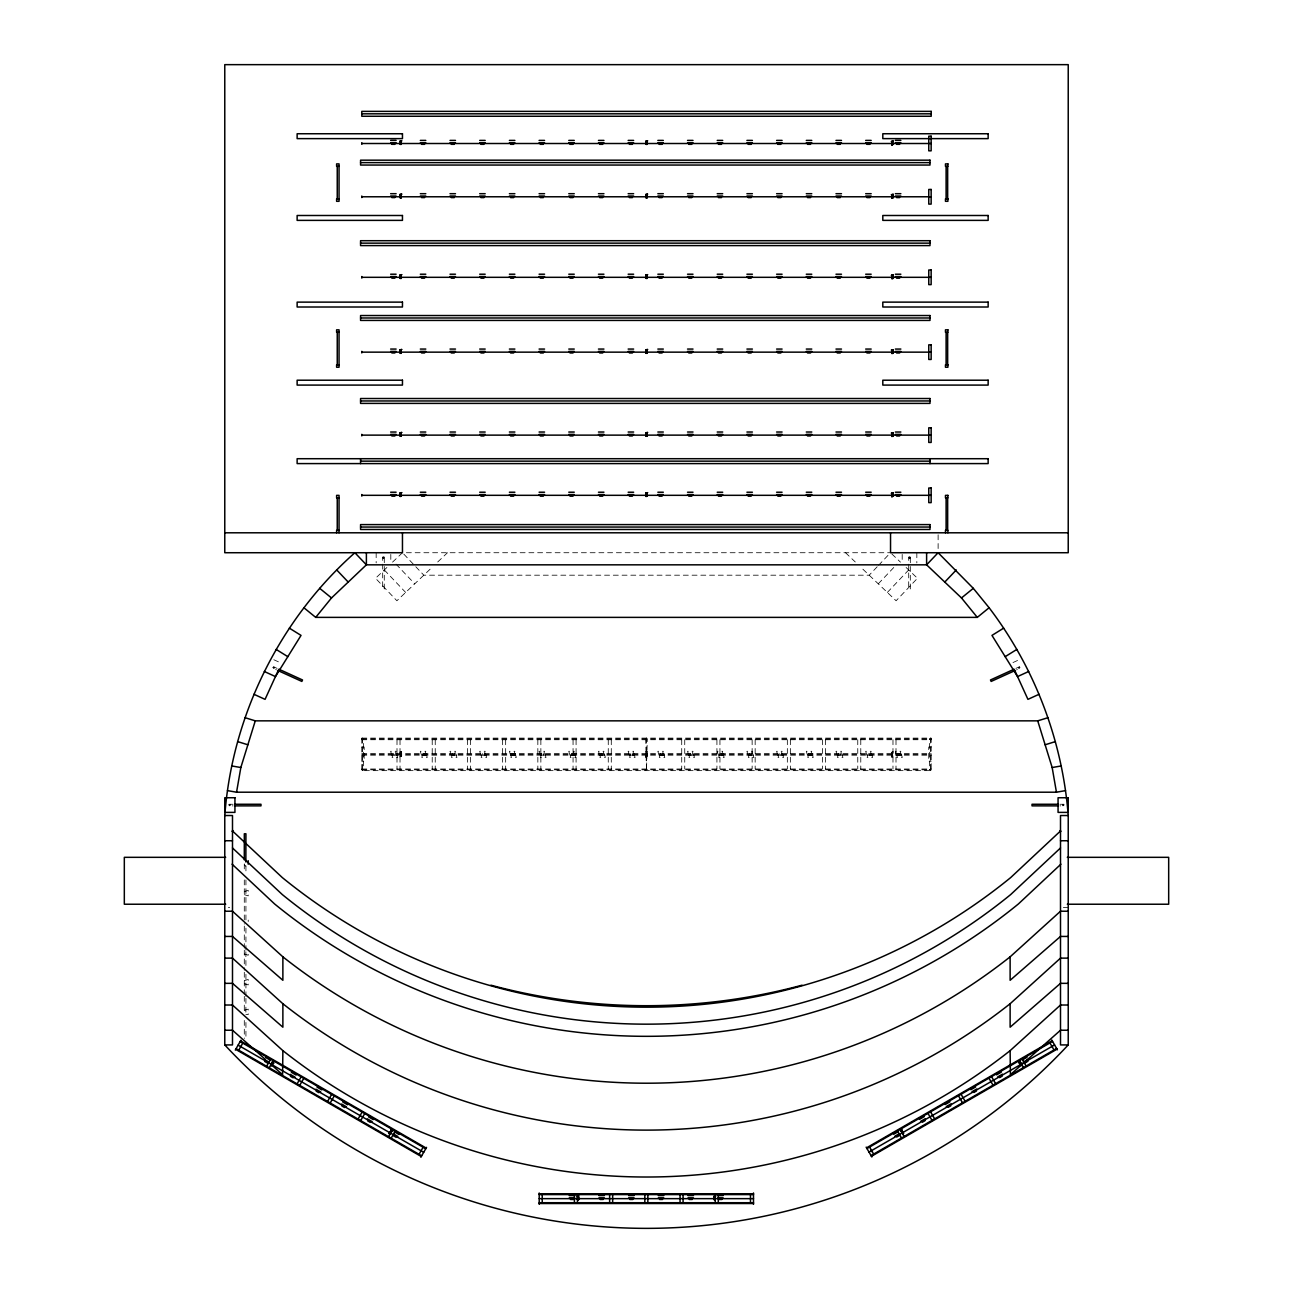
<?xml version="1.0" encoding="UTF-8"?>
<svg xmlns="http://www.w3.org/2000/svg" width="1293" height="1293" viewBox="0 0 1293 1293"><rect width="100%" height="100%" fill="white"/><g stroke="black" fill="none" stroke-linecap="round" stroke-linejoin="round"><path stroke-width="0.75" stroke-dasharray="5 3.75" d="M363.414 738.917C361.652 741.665 361.652 736.17 363.414 738.917L363.414 769.82C361.652 772.567 361.652 767.088 363.414 769.82M645.676 738.917L646.5 738.109L647.308 738.917L646.5 770.644L645.676 738.917L646.5 739.725L647.308 738.917M645.676 769.82L646.5 769.012L647.308 769.82M929.586 738.917C931.348 736.17 931.348 741.665 929.586 738.917L929.586 769.82C931.299 772.584 931.413 767.056 929.586 769.82M396.353 753.56L397.565 757.456L392.086 757.456L393.282 753.56M394.898 755.177L396.094 751.281L390.615 751.281L391.811 755.177M426.044 753.56L427.256 757.456L421.777 757.456L422.973 753.56M424.589 755.177L425.785 751.281L420.306 751.281L421.502 755.177M455.734 753.56L456.946 757.456L451.467 757.456L452.663 753.56M454.279 755.177L455.475 751.281L449.996 751.281L451.209 755.177M485.425 753.56L486.637 757.456L481.158 757.456L482.354 753.56M483.97 755.177L485.166 751.281L479.687 751.281L480.899 755.177M515.115 753.56L516.327 757.456L510.848 757.456L512.044 753.56M513.66 755.177L514.856 751.281L509.377 751.281L510.59 755.177M544.806 753.56L546.018 757.456L540.539 757.456L541.735 753.56M543.351 755.177L544.547 751.281L539.068 751.281L540.28 755.177M574.496 753.56L575.708 757.456L570.229 757.456L571.425 753.56M573.041 755.177L574.237 751.281L568.758 751.281L569.971 755.177M604.203 753.56L605.399 757.456L599.92 757.456L601.116 753.56M602.732 755.177L603.928 751.281L598.449 751.281L599.661 755.177M633.893 753.56L635.089 757.456L629.61 757.456L630.806 753.56M632.422 755.177L633.618 751.281L628.139 751.281L629.352 755.177M663.584 753.56L664.78 757.456L659.301 757.456L660.497 753.56M662.113 755.177L663.309 751.281L657.83 751.281L659.042 755.177M693.274 753.56L694.47 757.456L688.991 757.456L690.187 753.56M691.803 755.177L693.016 751.281L687.52 751.281L688.733 755.177M722.965 753.56L724.161 757.456L718.682 757.456L719.878 753.56M721.494 755.177L722.706 751.281L717.211 751.281L718.423 755.177M752.655 753.56L753.851 757.456L748.372 757.456L749.568 753.56M751.185 755.177L752.397 751.281L746.901 751.281L748.114 755.177M782.346 753.56L783.542 757.456L778.063 757.456L779.259 753.56M780.875 755.177L782.087 751.281L776.592 751.281L777.804 755.177M812.036 753.56L813.232 757.456L807.753 757.456L808.949 753.56M810.566 755.177L811.778 751.281L806.282 751.281L807.495 755.177M841.727 753.56L842.923 757.456L837.444 757.456L838.64 753.56M840.256 755.177L841.468 751.281L835.973 751.281L837.185 755.177M871.417 753.56L872.613 757.456L867.134 757.456L868.33 753.56M869.947 755.177L871.159 751.281L865.663 751.281L866.876 755.177M901.108 753.56L902.304 757.456L896.825 757.456L898.021 753.56M899.637 755.177L900.849 751.281L895.354 751.281L896.566 755.177M877.187 566.77L869.187 575.191L423.813 575.191L415.813 566.77M878.529 565.364L889.196 554.115M878.27 583.822L896.954 564.152M887.354 592.436L908.688 569.954M386.898 567.498L375.536 578.278L396.886 600.76L432.169 567.255M392.539 562.132L402.462 552.725M437.729 561.97L447.475 552.725M244.296 891.572L248.208 890.376L248.208 895.855L244.296 894.659M244.296 980.644L248.208 979.447L248.208 984.927L244.296 983.731M244.296 1010.334L248.208 1009.138L248.208 1014.617L245.864 1014.617M1013.001 662.549L1019.175 659.737M1015.894 668.384L1019.53 666.719L1020.193 668.174L1016.573 669.855M406.374 552.725L890.538 552.725M361.798 738.109L931.202 738.109L931.202 770.644L361.798 770.644L361.798 738.125M361.798 738.917L931.202 738.917M361.798 739.725L931.202 739.725M361.781 747.047L364.173 747.047L364.173 761.69L361.781 761.69M931.138 747.047L928.746 747.047L928.746 761.69L931.138 761.69M645.757 751.718L647.518 751.718L645.757 752.122M400.216 752.865L401.234 752.865M646.08 752.865L647.098 752.865M401.234 753.108L400.151 753.011L400.458 756.405M645.821 753.221L647.098 753.108M400.151 753.496L401.169 753.512M645.821 753.463L646.839 753.463M891.685 753.463L892.768 753.318M361.781 753.56L931.202 753.56M891.75 753.932L892.768 753.932M361.798 754.369L931.202 754.369M400.151 754.805L401.169 754.805M392.086 755.112L397.565 755.112M400.216 755.015L401.234 755.015M421.777 755.112L427.256 755.112M451.467 755.112L456.946 755.112M481.158 755.112L486.637 755.112M510.848 755.112L516.327 755.112M540.539 755.112L546.018 755.112M570.229 755.112L575.708 755.112M599.92 755.112L605.399 755.112M629.61 755.112L635.089 755.112M645.821 755.015L647.098 755.015M659.301 755.112L664.78 755.112M688.991 755.112L694.47 755.112M718.682 755.112L724.161 755.112M748.372 755.112L753.851 755.112M778.063 755.112L783.542 755.112M807.753 755.112L813.232 755.112M837.444 755.112L842.923 755.112M867.134 755.112L872.613 755.112M891.685 755.015L892.703 755.015M896.825 755.112L902.304 755.112M361.781 755.177L931.202 755.193M400.151 755.662L401.234 755.516L401.234 752.898M645.821 755.629L647.098 755.516L647.098 752.898M891.685 755.629L892.768 755.468M645.821 755.872L646.839 755.872L646.791 752.122M893.027 756.615L891.265 757.019L893.027 757.019M361.798 769.012L931.202 769.012M361.798 769.82L931.202 769.82M233.047 804.262L229.055 804.262L229.055 805.862L233.047 805.878M1059.953 804.262L1063.945 804.262L1063.945 805.862L1059.953 805.878M228.392 907.508L229.653 907.508M1063.347 907.508L1068.228 907.508M273.825 659.737L279.999 662.549M277.106 668.384L273.469 666.719L272.807 668.174L276.427 669.855M244.296 864.969L245.864 866.165M244.296 954.04L248.208 955.236L248.208 953.28M891.831 553.954L900.461 562.132M906.102 567.498L917.464 578.278L896.114 600.76L860.831 567.255M845.525 552.725L855.271 561.97M403.804 554.115L414.471 565.364M396.046 564.152L414.73 583.822M384.312 569.954L405.646 592.436M938.12 534.785L938.12 548.733M930.394 738.109L930.394 770.644M916.834 552.725L916.834 562.891M902.191 554.406L902.191 562.891M896.001 739.725L896.001 769.012M892.978 739.725L892.978 769.012M892.461 752.332L892.461 753.916M892.396 755.031L892.396 756.615M892.057 752.332L892.057 753.916M891.992 755.031L891.992 756.615M860.782 739.725L860.782 769.012M857.76 739.725L857.76 769.012M825.581 739.725L825.581 769.012M822.558 739.725L822.558 769.012M790.362 739.725L790.362 769.012M787.34 739.725L787.34 769.012M755.16 739.725L755.16 769.012M752.138 739.725L752.138 769.012M719.942 739.725L719.942 769.012M716.92 739.725L716.92 769.012M684.74 739.725L684.74 769.012M681.718 739.725L681.718 769.012M646.5 738.109L646.5 770.644M646.387 752.122L646.387 753.706M646.128 755.031L646.128 756.615M646.08 752.898L646.128 755.872M611.282 739.725L611.282 769.012M608.26 739.725L608.26 769.012M576.08 739.725L576.08 769.012M573.058 739.725L573.058 769.012M540.862 739.725L540.862 769.012M537.84 739.725L537.84 769.012M505.66 739.725L505.66 769.012M502.638 739.725L502.638 769.012M470.442 739.725L470.442 769.012M467.419 739.725L467.419 769.012M435.24 739.725L435.24 769.012M432.218 739.725L432.218 769.012M400.927 752.122L400.927 753.706M400.862 754.821L400.862 756.405M400.523 752.122L400.523 753.706M400.022 739.725L400.022 769.012M396.999 739.725L396.999 769.012M390.809 554.406L390.809 562.891M376.166 552.725L376.166 562.891M362.606 738.109L362.606 770.644M248.208 920.066L248.208 921.489M245.929 865.89L245.929 871.902M245.929 879.935L245.929 920.083M245.929 928.115L245.929 950.193M245.864 951.713L245.929 966.243M245.929 974.275L245.929 996.353M245.929 998.374L245.864 1013.308M245.929 1022.456L245.929 1038.505M244.296 863.886L244.296 871.902M244.296 879.935L244.296 924.091M244.296 926.111L244.296 948.189M244.296 950.193L244.296 970.267M244.296 972.271L244.296 994.349M244.296 996.353L244.296 1013.421M244.296 1020.452L244.296 1038.505M273.065 667.673C274.358 670.663 275.264 665.249 273.065 667.673M910.32 557.8C908.575 560.548 908.559 555.069 910.32 557.8M229.071 804.86C230.073 807.963 231.495 802.662 229.071 804.86M382.696 557.59C383.698 560.693 385.12 555.392 382.696 557.59M1062.345 804.86C1063.347 807.963 1064.769 802.662 1062.345 804.86M1018.367 667.511C1019.062 670.711 1020.985 665.572 1018.367 667.511M384.263 556.992L382.696 556.992L382.68 588.913L384.263 588.913L384.296 556.992M910.304 556.992L908.737 556.992L908.704 588.913L910.304 588.913L910.32 556.992M401.654 751.718L399.893 752.122L401.654 751.718M893.188 751.928L891.427 752.332L893.188 751.928M892.768 753.076L891.685 753.221L891.685 755.839L892.768 755.726L892.768 753.108M401.493 756.405L399.731 756.809L401.493 756.405M647.163 756.615L645.401 757.019L647.163 756.615"/><path stroke-width="1.5" d="M224.772 1005.017L232.498 1005.017L282.876 1050.643L282.585 1074.693L270.803 1064.236M989.113 607.742C1034.659 667.576 1062.458 740.55 1068.228 815.527L1068.228 1044.922A576.5 576.5 0 0 1 224.772 1044.922L224.772 815.527C232.207 715.465 279.821 619.299 354.88 552.725L366.388 564.831L926.612 564.831L961.491 597.948L977.298 617.375L989.113 607.742L973.306 588.331L938.12 552.725L926.612 564.831L926.612 552.725M227.471 790.621L236.554 792.205L240.837 767.525L255.271 720.847L1037.729 720.847L1047.993 717.68M278.496 669.903L265.065 699.351L253.929 694.276M235.294 1050.045L240.951 1040.235M238.704 1050.175L242.777 1043.128M266.584 1066.272L270.657 1059.226M269.203 1067.776L273.259 1060.729M297.083 1083.873L301.14 1076.827M299.701 1085.393L303.758 1078.346M327.565 1101.474L331.638 1094.428M330.184 1102.994L334.257 1095.947M358.064 1119.091L362.137 1112.045M360.682 1120.595L364.739 1113.548M390.421 1131.375L389.112 1133.638L389.985 1134.139M388.563 1136.692L392.619 1129.646M391.165 1138.196L395.238 1131.149M419.045 1154.293L423.118 1147.247M420.855 1157.219L426.545 1147.36M303.887 607.742L315.702 617.375L331.509 597.948L366.388 564.831L366.388 552.725M232.11 831.399L232.902 830.559M944.779 582.076L956.287 569.954M1060.502 830.979L1010.69 877.575A576.5 576.5 0 0 1 282.31 877.575L232.498 830.979M1060.502 847.966L1010.69 894.562A576.5 576.5 0 0 1 282.31 894.562L232.498 847.966M1060.89 864.193L1018.367 903.985A588.638 588.638 0 0 1 274.633 903.985L232.11 864.193M224.772 911.226L232.498 911.226L282.876 956.836A586.327 586.327 0 0 0 1010.124 956.836L1060.502 911.226L1068.228 911.226M224.772 958.129L232.498 958.129L282.876 1003.74A586.327 586.327 0 0 0 1010.124 1003.74L1060.502 958.129L1068.228 958.129M282.876 1050.643A586.327 586.327 0 0 0 1010.124 1050.643L1060.502 1005.017L1068.228 1005.017M961.491 597.948L973.306 588.331M1003.659 628.139L991.973 635.396L1017.543 676.578L1028.695 671.487M1005.178 656.666L1016.864 649.409M866.569 1147.845L1052.146 1040.703M866.973 1148.556L1052.55 1041.415M893.722 1134.236L898.376 1131.553M919.436 1119.399L924.188 1116.651M945.151 1104.545L949.902 1101.798M970.865 1089.708L975.617 1086.96M996.58 1074.855L1001.315 1072.107M1022.359 1059.969L1027.03 1057.27M901.399 1131.65L902.272 1131.133L903.597 1133.428L902.708 1133.929M1019.741 1063.315L1020.63 1062.814M901.512 1131.86L902.401 1131.343M1019.87 1063.525L1020.743 1063.024M894.885 1136.272L899.298 1133.719M901.819 1132.377L902.692 1131.876M920.6 1121.419L925.352 1118.671M946.314 1106.582L951.066 1103.834M972.029 1091.728L976.781 1088.981M997.743 1076.891L1002.495 1074.144M1020.177 1064.058L1021.05 1063.541M1023.523 1062.006L1028.21 1059.29M869.009 1152.079L1054.587 1044.938M902.466 1133.508L903.354 1132.991M1020.823 1065.19L1021.696 1064.672M896.712 1137.016L899.378 1135.48M902.595 1133.719L903.468 1133.218M922.426 1122.179L925.093 1120.627M948.141 1107.325L950.808 1105.79M973.855 1092.488L976.522 1090.936M999.57 1077.635L1002.237 1076.099M1020.937 1065.4L1021.826 1064.882M1025.284 1062.798L1027.951 1061.246M1021.939 1065.093L1021.066 1065.61L1019.757 1063.347M871.046 1155.603L1056.607 1048.461M871.45 1156.298L1057.027 1049.156M1014.084 669.208L990.486 679.973L991.149 681.427L1014.763 670.679M1039.071 694.276L1027.935 699.351L1014.504 669.903M1045.116 744.784L1055.379 741.6M802.064 985.185C700.467 1012.548 592.533 1012.548 490.936 985.185M1037.729 720.847L1052.163 767.525L1061.23 765.957M236.554 792.205L1056.446 792.205L1065.529 790.621M361.798 113.816L931.202 113.816M390.631 140.404L396.111 140.404M420.322 140.404L425.801 140.404M450.012 140.404L455.492 140.404M479.703 140.404L485.182 140.404M509.394 140.404L514.873 140.404M539.084 140.404L544.563 140.404M568.775 140.404L574.254 140.404M598.465 140.404L603.944 140.404M628.156 140.404L633.635 140.404M657.846 140.404L663.325 140.404M687.537 140.404L693.016 140.404M717.227 140.404L722.706 140.404M746.918 140.404L752.397 140.404M776.608 140.404L782.087 140.404M806.299 140.404L811.778 140.404M835.989 140.404L841.484 140.404M865.68 140.404L871.175 140.404M895.37 140.404L900.865 140.404M400.232 142.246L401.25 142.246M646.096 142.246L647.114 142.246M891.766 142.456L892.784 142.456M390.631 142.747L396.111 142.747M420.322 142.747L425.801 142.747M450.012 142.747L455.492 142.747M479.703 142.747L485.182 142.747M509.394 142.747L514.873 142.747M539.084 142.747L544.563 142.747M568.775 142.747L574.254 142.747M598.465 142.747L603.944 142.747M628.156 142.747L633.635 142.747M657.846 142.747L663.325 142.747M687.537 142.747L693.016 142.747M717.227 142.747L722.706 142.747M746.918 142.747L752.397 142.747M776.608 142.747L782.087 142.747M806.299 142.747L811.778 142.747M835.989 142.747L841.484 142.747M865.68 142.747L871.175 142.747M895.37 142.747L900.865 142.747M361.798 143.507L931.202 143.507M391.827 144.315L394.915 144.315M400.232 144.396L401.25 144.396M421.518 144.315L424.605 144.315M451.209 144.315L454.296 144.315M480.899 144.315L483.986 144.315M510.59 144.315L513.677 144.315M540.28 144.315L543.367 144.315M569.971 144.315L573.058 144.315M599.677 144.315L602.748 144.315M629.368 144.315L632.439 144.315M646.096 144.396L647.114 144.396M659.058 144.315L662.129 144.315M688.749 144.315L691.82 144.315M718.439 144.315L721.51 144.315M748.13 144.315L751.201 144.315M777.82 144.315L780.891 144.315M807.511 144.315L810.582 144.315M837.201 144.315L840.272 144.315M866.892 144.315L869.963 144.315M896.582 144.315L899.653 144.315M891.766 144.606L892.784 144.606M360.569 162.611L929.99 162.611M339.041 166.312L336.616 166.312L336.616 163.888L339.041 163.888L339.041 201.304L336.616 201.304L336.616 198.88L339.041 198.88M390.631 193.691L396.111 193.691M420.322 193.691L425.801 193.691M450.012 193.691L455.492 193.691M479.703 193.691L485.182 193.691M509.394 193.691L514.873 193.691M539.084 193.691L544.563 193.691M568.775 193.691L574.254 193.691M598.465 193.691L603.944 193.691M628.156 193.691L633.635 193.691M657.846 193.691L663.325 193.691M687.537 193.691L693.016 193.691M717.227 193.691L722.706 193.691M746.918 193.691L752.397 193.691M776.608 193.691L782.087 193.691M806.299 193.691L811.778 193.691M835.989 193.691L841.484 193.691M865.68 193.691L871.175 193.691M895.37 193.691L900.865 193.691M400.232 195.518L401.25 195.518M646.096 195.518L647.114 195.518M891.766 195.728L892.784 195.728M390.631 196.035L396.111 196.035M400.232 196.132L401.25 196.132M420.322 196.035L425.801 196.035M450.012 196.035L455.492 196.035M479.703 196.035L485.182 196.035M509.394 196.035L514.873 196.035M539.084 196.035L544.563 196.035M568.775 196.035L574.254 196.035M598.465 196.035L603.944 196.035M628.156 196.035L633.635 196.035M646.096 196.132L647.114 196.132M657.846 196.035L663.325 196.035M687.537 196.035L693.016 196.035M717.227 196.035L722.706 196.035M746.918 196.035L752.397 196.035M776.608 196.035L782.087 196.035M806.299 196.035L811.778 196.035M835.989 196.035L841.484 196.035M865.68 196.035L871.175 196.035M895.37 196.035L900.865 196.035M891.766 196.342L892.784 196.342M361.798 196.778L931.202 196.778M400.232 197.441L401.25 197.425M646.096 197.441L647.114 197.441M391.827 197.587L394.915 197.587M400.232 197.684L401.25 197.684M421.518 197.587L424.605 197.587M451.209 197.587L454.296 197.587M480.899 197.587L483.986 197.587M510.59 197.587L513.677 197.587M540.28 197.587L543.367 197.587M569.971 197.587L573.058 197.587M599.677 197.587L602.748 197.587M629.368 197.587L632.439 197.587M646.096 197.684L647.114 197.684M659.058 197.587L662.129 197.587M688.749 197.587L691.82 197.587M718.439 197.587L721.51 197.587M748.13 197.587L751.201 197.587M777.82 197.587L780.891 197.587M807.511 197.587L810.582 197.587M837.201 197.587L840.272 197.587M866.892 197.587L869.963 197.587M891.766 197.651L892.784 197.635M896.582 197.587L899.653 197.587M891.766 197.894L892.784 197.894M360.569 243.149L929.99 243.149M390.631 274.213L396.111 274.213M420.322 274.213L425.801 274.213M450.012 274.213L455.492 274.213M479.703 274.213L485.182 274.213M509.394 274.213L514.873 274.213M539.084 274.213L544.563 274.213M568.775 274.213L574.254 274.213M598.465 274.213L603.944 274.213M628.156 274.213L633.635 274.213M657.846 274.213L663.325 274.213M687.537 274.213L693.016 274.213M717.227 274.213L722.706 274.213M746.918 274.213L752.397 274.213M776.608 274.213L782.087 274.213M806.299 274.213L811.778 274.213M835.989 274.213L841.484 274.213M865.68 274.213L871.175 274.213M895.37 274.213L900.865 274.213M400.232 276.055L401.25 276.055M646.096 276.055L647.114 276.055M891.766 276.266L892.784 276.266M390.631 276.557L396.111 276.557M400.232 276.67L401.25 276.67M420.322 276.557L425.801 276.557M450.012 276.557L455.492 276.557M479.703 276.557L485.182 276.557M509.394 276.557L514.873 276.557M539.084 276.557L544.563 276.557M568.775 276.557L574.254 276.557M598.465 276.557L603.944 276.557M628.156 276.557L633.635 276.557M646.096 276.67L647.114 276.67M657.846 276.557L663.325 276.557M687.537 276.557L693.016 276.557M717.227 276.557L722.706 276.557M746.918 276.557L752.397 276.557M776.608 276.557L782.087 276.557M806.299 276.557L811.778 276.557M835.989 276.557L841.484 276.557M865.68 276.557L871.175 276.557M895.37 276.557L900.865 276.557M891.766 276.88L892.784 276.88M361.798 277.316L931.202 277.316M400.232 277.963L401.25 277.963M646.096 277.963L647.114 277.963M391.827 278.124L394.915 278.124M400.232 278.205L401.25 278.205M421.518 278.124L424.605 278.124M451.209 278.124L454.296 278.124M480.899 278.124L483.986 278.124M510.59 278.124L513.677 278.124M540.28 278.124L543.367 278.124M569.971 278.124L573.058 278.124M599.677 278.124L602.748 278.124M629.368 278.124L632.439 278.124M646.096 278.205L647.114 278.205M659.058 278.124L662.129 278.124M688.749 278.124L691.82 278.124M718.439 278.124L721.51 278.124M748.13 278.124L751.201 278.124M777.82 278.124L780.891 278.124M807.511 278.124L810.582 278.124M837.201 278.124L840.272 278.124M866.892 278.124L869.963 278.124M891.766 278.173L892.784 278.173M896.582 278.124L899.653 278.124M891.766 278.415L892.784 278.415M360.569 317.981L929.99 317.981M339.041 332.269L336.616 332.269L336.616 329.828L339.041 329.828L339.041 367.244L336.616 367.244L336.616 364.82L339.041 364.82M390.631 349.062L396.111 349.062M420.322 349.062L425.801 349.062M450.012 349.062L455.492 349.062M479.703 349.062L485.182 349.062M509.394 349.062L514.873 349.062M539.084 349.062L544.563 349.062M568.775 349.062L574.254 349.062M598.465 349.062L603.944 349.062M628.156 349.062L633.635 349.062M657.846 349.062L663.325 349.062M687.537 349.062L693.016 349.062M717.227 349.062L722.706 349.062M746.918 349.062L752.397 349.062M776.608 349.062L782.087 349.062M806.299 349.062L811.778 349.062M835.989 349.062L841.484 349.062M865.68 349.062L871.175 349.062M895.37 349.062L900.865 349.062M400.232 350.888L401.25 350.888M646.096 350.888L647.114 350.888M891.766 351.098L892.784 351.098M390.631 351.405L396.111 351.405M400.232 351.502L401.25 351.502M420.322 351.405L425.801 351.405M450.012 351.405L455.492 351.405M479.703 351.405L485.182 351.405M509.394 351.405L514.873 351.405M539.084 351.405L544.563 351.405M568.775 351.405L574.254 351.405M598.465 351.405L603.944 351.405M628.156 351.405L633.635 351.405M646.096 351.502L647.114 351.502M657.846 351.405L663.325 351.405M687.537 351.405L693.016 351.405M717.227 351.405L722.706 351.405M746.918 351.405L752.397 351.405M776.608 351.405L782.087 351.405M806.299 351.405L811.778 351.405M835.989 351.405L841.484 351.405M865.68 351.405L871.175 351.405M895.37 351.405L900.865 351.405M891.766 351.712L892.784 351.712M361.798 352.149L931.202 352.149M391.827 352.957L394.915 352.957M400.232 352.795L401.25 352.795M421.518 352.957L424.605 352.957M451.209 352.957L454.296 352.957M480.899 352.957L483.986 352.957M510.59 352.957L513.677 352.957M540.28 352.957L543.367 352.957M569.971 352.957L573.058 352.957M599.677 352.957L602.748 352.957M629.368 352.957L632.439 352.957M646.096 352.795L647.114 352.795M659.058 352.957L662.129 352.957M688.749 352.957L691.82 352.957M718.439 352.957L721.51 352.957M748.13 352.957L751.201 352.957M777.82 352.957L780.891 352.957M807.511 352.957L810.582 352.957M837.201 352.957L840.272 352.957M866.892 352.957L869.963 352.957M896.582 352.957L899.653 352.957M400.232 353.054L401.25 353.054M646.096 353.054L647.114 353.054M891.766 353.021L892.784 353.005M892.784 353.264L891.766 353.506L891.766 350.888L892.784 350.856L892.784 353.506M360.569 400.959L929.99 400.959M390.631 432.024L396.111 432.024M420.322 432.024L425.801 432.024M450.012 432.024L455.492 432.024M479.703 432.024L485.182 432.024M509.394 432.024L514.873 432.024M539.084 432.024L544.563 432.024M568.775 432.024L574.254 432.024M598.465 432.024L603.944 432.024M628.156 432.024L633.635 432.024M657.846 432.024L663.325 432.024M687.537 432.024L693.016 432.024M717.227 432.024L722.706 432.024M746.918 432.024L752.397 432.024M776.608 432.024L782.087 432.024M806.299 432.024L811.778 432.024M835.989 432.024L841.484 432.024M865.68 432.024L871.175 432.024M895.37 432.024L900.865 432.024M400.232 433.866L401.25 433.866M646.096 433.866L647.114 433.866M891.766 434.076L892.784 434.076M390.631 434.367L396.111 434.367M400.232 434.48L401.25 434.48M420.322 434.367L425.801 434.367M450.012 434.367L455.492 434.367M479.703 434.367L485.182 434.367M509.394 434.367L514.873 434.367M539.084 434.367L544.563 434.367M568.775 434.367L574.254 434.367M598.465 434.367L603.944 434.367M628.156 434.367L633.635 434.367M646.096 434.48L647.114 434.48M657.846 434.367L663.325 434.367M687.537 434.367L693.016 434.367M717.227 434.367L722.706 434.367M746.918 434.367L752.397 434.367M776.608 434.367L782.087 434.367M806.299 434.367L811.778 434.367M835.989 434.367L841.484 434.367M865.68 434.367L871.175 434.367M895.37 434.367L900.865 434.367M891.766 434.69L892.784 434.69M361.798 435.127L931.202 435.127M391.827 435.935L394.915 435.935M400.232 435.773L401.25 435.773M421.518 435.935L424.605 435.935M451.209 435.935L454.296 435.935M480.899 435.935L483.986 435.935M510.59 435.935L513.677 435.935M540.28 435.935L543.367 435.935M569.971 435.935L573.058 435.935M599.677 435.935L602.748 435.935M629.368 435.935L632.439 435.935M646.096 435.773L647.114 435.773M659.058 435.935L662.129 435.935M688.749 435.935L691.82 435.935M718.439 435.935L721.51 435.935M748.13 435.935L751.201 435.935M777.82 435.935L780.891 435.935M807.511 435.935L810.582 435.935M837.201 435.935L840.272 435.935M866.892 435.935L869.963 435.935M896.582 435.935L899.653 435.935M400.232 436.016L401.25 436.016M646.096 436.016L647.114 436.016M891.766 435.983L892.784 435.983M891.766 436.226L892.784 436.226M360.569 461.148L929.99 461.148M390.631 492.229L396.111 492.229M420.322 492.229L425.801 492.229M450.012 492.229L455.492 492.229M479.703 492.229L485.182 492.229M509.394 492.229L514.873 492.229M539.084 492.229L544.563 492.229M568.775 492.229L574.254 492.229M598.465 492.229L603.944 492.229M628.156 492.229L633.635 492.229M657.846 492.229L663.325 492.229M687.537 492.229L693.016 492.229M717.227 492.229L722.706 492.229M746.918 492.229L752.397 492.229M776.608 492.229L782.087 492.229M806.299 492.229L811.778 492.229M835.989 492.229L841.484 492.229M865.68 492.229L871.175 492.229M895.37 492.229L900.865 492.229M400.232 494.055L401.25 494.055M646.096 494.055L647.114 494.055M891.766 494.265L892.784 494.265M390.631 494.572L396.111 494.572M420.322 494.572L425.801 494.572M450.012 494.572L455.492 494.572M479.703 494.572L485.182 494.572M509.394 494.572L514.873 494.572M539.084 494.572L544.563 494.572M568.775 494.572L574.254 494.572M598.465 494.572L603.944 494.572M628.156 494.572L633.635 494.572M657.846 494.572L663.325 494.572M687.537 494.572L693.016 494.572M717.227 494.572L722.706 494.572M746.918 494.572L752.397 494.572M776.608 494.572L782.087 494.572M806.299 494.572L811.778 494.572M835.989 494.572L841.484 494.572M865.68 494.572L871.175 494.572M895.37 494.572L900.865 494.572M361.798 495.316L931.202 495.316M391.827 496.124L394.915 496.124M400.232 496.221L401.25 496.221M421.518 496.124L424.605 496.124M451.209 496.124L454.296 496.124M480.899 496.124L483.986 496.124M510.59 496.124L513.677 496.124M540.28 496.124L543.367 496.124M569.971 496.124L573.058 496.124M599.677 496.124L602.748 496.124M629.368 496.124L632.439 496.124M646.096 496.221L647.114 496.221M659.058 496.124L662.129 496.124M688.749 496.124L691.82 496.124M718.439 496.124L721.51 496.124M748.13 496.124L751.201 496.124M777.82 496.124L780.891 496.124M807.511 496.124L810.582 496.124M837.201 496.124L840.272 496.124M866.892 496.124L869.963 496.124M896.582 496.124L899.653 496.124M891.766 496.431L892.784 496.431M339.041 497.805L336.616 497.805L336.616 495.364L339.041 495.364L339.041 532.797M360.569 527.043L929.99 527.043M339.041 530.356L336.616 530.356L336.616 532.797M224.772 532.797L1068.228 532.797M315.702 617.375L977.298 617.375M235.035 804.262L260.976 804.262L260.976 805.862L235.035 805.878M1057.965 804.262L1032.024 804.262L1032.024 805.862L1057.965 805.878M224.772 815.527L232.498 815.527L232.498 1044.922L224.772 1044.922M1068.228 815.527L1060.502 815.527L1060.502 1044.922L1068.228 1044.922M224.772 840.741L232.498 840.741M1060.502 840.741L1068.228 840.741M225.677 857.324L124.322 857.324L124.322 904.227L225.677 904.227M1067.323 857.324L1168.678 857.324L1168.678 904.227L1067.323 904.227M224.772 936.439L232.498 936.439L282.876 980.288L282.876 956.836M1068.228 936.439L1060.502 936.439L1010.124 980.288L1010.124 956.836M224.772 983.343L232.498 983.343L282.876 1027.192L282.876 1003.74M1068.228 983.343L1060.502 983.343L1010.124 1027.192L1010.124 1003.74M224.772 1030.23L232.498 1030.23L264.92 1058.999M1068.228 1030.23L1060.502 1030.23L1010.415 1074.693L1010.124 1050.643M539.213 1193.762L753.496 1193.762M539.213 1194.587L753.496 1194.587M569.227 1195.556L574.722 1195.556M598.918 1195.556L604.413 1195.556M628.608 1195.556L634.103 1195.556M658.299 1195.556L663.794 1195.556M687.989 1195.556L693.484 1195.556M718.084 1195.556L723.175 1195.556M577.228 1195.993L579.005 1195.993L577.228 1196.397M715.223 1197.156L714.205 1197.156L714.205 1199.791L715.223 1199.791M577.551 1197.399L578.569 1197.399M714.205 1197.399L715.223 1197.399M569.227 1197.9L574.383 1197.9M577.551 1197.997L578.569 1197.997M598.918 1197.9L604.413 1197.9M628.608 1197.9L634.103 1197.9M658.299 1197.9L663.794 1197.9M687.989 1197.9L693.484 1197.9M714.205 1197.997L715.223 1197.997M718.084 1197.9L723.175 1197.9M539.213 1198.643L753.496 1198.643M577.551 1199.306L578.569 1199.306M714.205 1199.306L715.223 1199.306M570.439 1199.468L573.51 1199.468M577.551 1199.548L578.569 1199.548M600.13 1199.468L603.201 1199.468M629.82 1199.468L632.891 1199.468M659.511 1199.468L662.582 1199.468M689.201 1199.468L692.272 1199.468M714.205 1199.548L715.223 1199.548M718.892 1199.468L721.963 1199.468M539.213 1202.716L753.496 1202.716M539.213 1203.524L753.496 1203.524M231.77 765.957L240.837 767.525M245.007 717.68L255.271 720.847M237.621 741.6L247.884 744.784M278.916 669.208L302.514 679.973L301.851 681.427L278.237 670.679M264.305 671.487L275.457 676.578L301.027 635.396L289.341 628.139M240.563 1040.913L426.14 1148.055M240.159 1041.625L425.736 1148.766M265.663 1057.48L270.415 1060.212M291.378 1072.317L296.129 1075.065M317.092 1087.171L321.844 1089.902M342.807 1102.008L347.558 1104.755M368.521 1116.861L373.273 1119.593M394.236 1131.698L398.987 1134.446M390.438 1131.343L391.31 1131.844M271.966 1063.218L272.839 1063.735M390.308 1131.553L391.197 1132.054M264.499 1059.5L269.186 1062.216M271.659 1063.751L272.532 1064.268M290.214 1074.354L294.966 1077.085M315.928 1089.191L320.68 1091.938M341.643 1104.044L346.379 1106.776M367.341 1118.881L372.093 1121.629M390.001 1132.086L390.89 1132.587M393.799 1134.155L397.808 1136.466M238.122 1045.148L423.7 1152.289M270.997 1064.882L271.886 1065.384M389.355 1133.201L390.227 1133.719M264.758 1061.456L267.425 1062.991M270.883 1065.093L271.756 1065.594M290.472 1076.309L293.139 1077.845M316.187 1091.147L318.854 1092.682M341.902 1106L344.568 1107.535M367.616 1120.837L370.283 1122.372M389.225 1133.428L390.114 1133.929M393.686 1135.9L395.981 1137.226M236.086 1048.671L421.663 1155.813M235.682 1049.366L421.259 1156.508M276.136 649.409L287.822 656.666M319.694 588.331L331.509 597.948M336.713 569.954L348.221 582.076M1060.098 830.559L1060.89 831.399M1051.742 1040.025L1057.415 1049.835M1049.932 1042.918L1053.989 1049.964M1022.052 1059.015L1026.125 1066.062M1019.434 1060.535L1023.506 1067.582M991.553 1076.616L995.626 1083.663M988.951 1078.136L993.008 1085.183M961.071 1094.234L965.128 1101.28M958.452 1095.737L962.509 1102.784M930.572 1111.835L934.645 1118.881M927.954 1113.338L932.027 1120.385M900.073 1129.435L904.146 1136.482M897.471 1130.955L901.528 1138.002M869.591 1147.053L873.648 1154.083M870.803 1150.366L871.498 1151.546M866.165 1147.15L871.854 1157.009M1052.163 767.525L1056.446 792.205M947.898 532.797L947.898 530.356L945.474 530.356L945.474 532.797M947.656 166.312L947.656 198.88M947.656 332.269L947.656 364.82M947.656 497.805L947.656 530.356M946.104 166.312L946.104 198.88M946.104 332.269L946.104 364.82M946.104 497.805L946.104 530.356M929.99 458.708L929.99 463.589M892.784 142.909L891.766 142.909M892.784 436.468L892.784 433.866L891.766 433.834L891.766 436.468M892.784 494.572L891.766 494.572M890.538 532.797L890.538 552.725L1068.228 552.725L1068.228 64.65L224.772 64.65L224.772 552.725L402.462 552.725L402.462 532.797M753.496 1192.954L753.496 1204.349M750.473 1194.587L750.473 1202.716M718.278 1194.587L718.278 1202.716M715.255 1194.587L715.255 1202.716M683.076 1194.587L683.076 1202.716M680.053 1194.587L680.053 1202.716M647.858 1194.587L647.858 1202.716M647.114 144.153L646.096 144.153M647.114 494.589L646.096 494.589M644.835 1194.587L644.835 1202.716M612.656 1194.587L612.656 1202.716M609.633 1194.587L609.633 1202.716M577.438 1194.587L577.438 1202.716M574.415 1194.587L574.415 1202.716M542.236 1194.587L542.236 1202.716M539.213 1192.986L539.213 1204.316M401.25 144.153L400.232 144.153M401.25 494.589L400.232 494.589M361.798 142.715L361.798 144.283M361.798 196.003L361.798 197.57M361.798 276.524L361.798 278.092M361.798 351.357L361.798 352.941M361.798 434.335L361.798 435.903M361.798 494.524L361.798 496.108M360.569 458.708L360.569 463.589M337.247 166.312L337.247 198.88M337.247 332.269L337.247 364.82M337.247 497.805L337.247 530.356M248.208 860.685L248.208 864.193M245.864 861.995L245.929 833.775L244.329 833.775L244.296 859.861M272.37 1061.86L273.712 1063.088L272.37 1061.86M272.063 1063.04L270.754 1065.303L271.643 1065.804L272.952 1063.541L272.08 1063.008M390.728 1130.179L392.054 1131.423L390.728 1130.179M901.981 1129.969L900.655 1131.213L901.981 1129.969M1020.322 1061.65L1018.997 1062.878L1020.322 1061.65M931.202 111.376L361.798 111.376L361.798 116.257L931.202 116.257L931.202 111.376M402.462 133.745L297.131 133.745L297.131 138.626L402.462 138.626L402.462 133.745M988.143 133.745L882.812 133.745L882.812 138.626L988.143 138.626L988.143 133.745M931.154 136.185L928.762 136.185L928.762 150.828L931.154 150.828L931.154 136.185M401.67 140.84L399.909 141.26L401.67 140.84M647.534 140.84L645.773 141.26L647.534 140.84M893.204 141.05L891.443 141.47L893.204 141.05M401.25 142.004L400.232 142.86L401.25 142.02M647.114 142.004L646.096 142.86L647.114 142.02M892.784 144.363L891.766 144.848L892.784 144.363M929.99 160.17L360.569 160.17L360.569 165.051L929.99 165.051L929.99 160.17M947.898 163.888L945.474 163.888L945.474 166.312L947.898 166.312L947.898 163.888M931.154 189.457L928.762 189.457L928.762 204.1L931.154 204.1L931.154 189.457M401.67 194.128L399.909 194.532L401.67 194.128M647.534 194.128L645.773 194.532L647.534 194.128M893.204 194.338L891.443 194.742L893.204 194.338M401.25 195.275L400.232 195.275L400.232 197.926L401.25 197.926L401.25 195.308M647.114 195.275L646.096 195.275L646.096 197.926L647.114 197.926L647.114 195.308M892.784 195.485L891.766 195.485L891.766 198.136L892.784 198.136L892.784 195.518M947.898 198.88L945.474 198.88L945.474 201.304L947.898 201.304L947.898 198.88M402.462 215.495L297.131 215.495L297.131 220.376L402.462 220.376L402.462 215.495M988.143 215.495L882.812 215.495L882.812 220.376L988.143 220.376L988.143 215.495M929.99 240.708L360.569 240.708L360.569 245.589L929.99 245.589L929.99 240.708M931.154 269.995L928.762 269.995L928.762 284.638L931.154 284.638L931.154 269.995M401.67 274.666L399.909 275.07L401.67 274.666M647.534 274.666L645.773 275.07L647.534 274.666M893.204 274.876L891.443 275.28L893.204 274.876M401.25 275.813L400.232 275.813L400.232 278.448L401.25 278.448L401.25 275.845M647.114 275.813L646.096 275.813L646.096 278.448L647.114 278.448L647.114 275.845M892.784 276.023L891.766 276.023L891.766 278.658L892.784 278.658L892.784 276.055M402.462 302.126L297.131 302.126L297.131 307.007L402.462 307.007L402.462 302.126M988.143 302.126L882.812 302.126L882.812 307.007L988.143 307.007L988.143 302.126M929.99 315.54L360.569 315.54L360.569 320.422L929.99 320.422L929.99 315.54M947.898 329.828L945.474 329.828L945.474 332.269L947.898 332.269L947.898 329.828M931.154 344.827L928.762 344.827L928.762 359.47L931.154 359.47L931.154 344.827M401.67 349.498L399.909 349.902L401.67 349.498M647.534 349.498L645.773 349.902L647.534 349.498M893.204 349.708L891.443 350.112L893.204 349.708M401.25 350.645L400.232 350.645L400.232 353.296L401.25 353.296L401.25 350.678M647.114 350.645L646.096 350.645L646.096 353.296L647.114 353.296L647.114 350.678M947.898 364.82L945.474 364.82L945.474 367.244L947.898 367.244L947.898 364.82M402.462 380.207L297.131 380.207L297.131 385.088L402.462 385.088L402.462 380.207M988.143 380.207L882.812 380.207L882.812 385.088L988.143 385.088L988.143 380.207M929.99 398.519L360.569 398.519L360.569 403.4L929.99 403.4L929.99 398.519M931.154 427.805L928.762 427.805L928.762 442.448L931.154 442.448L931.154 427.805M401.67 432.476L399.909 432.88L401.67 432.476M647.534 432.476L645.773 432.88L647.534 432.476M893.204 432.686L891.443 433.09L893.204 432.686M401.25 433.624L400.232 433.624L400.232 436.258L401.25 436.258L401.25 433.656M647.114 433.624L646.096 433.624L646.096 436.258L647.114 436.258L647.114 433.656M988.143 458.708L297.131 458.708L297.131 463.589L988.143 463.589L988.143 458.708M931.154 487.994L928.762 487.994L928.762 502.638L931.154 502.638L931.154 487.994M401.67 492.665L399.909 493.069L401.67 492.665M647.534 492.665L645.773 493.069L647.534 492.665M893.204 492.875L891.443 493.279L893.204 492.875M947.898 495.364L945.474 495.364L945.474 497.805L947.898 497.805L947.898 495.364M401.25 495.962L400.232 496.464L401.25 495.962M647.114 495.962L646.096 496.464L647.114 495.962M892.784 496.173L891.766 496.674L892.784 496.173M929.99 524.602L360.569 524.602L360.569 529.484L929.99 529.484L929.99 524.602M234.938 797.749L224.772 797.749L224.772 812.392L234.938 812.392L234.938 797.749M1068.228 797.749L1058.062 797.749L1058.062 812.392L1068.228 812.392L1068.228 797.749M715.659 1195.993L713.881 1196.397L715.659 1195.993M578.569 1197.156L577.551 1197.156L577.551 1199.791L578.569 1199.791L578.569 1197.173"/></g></svg>
